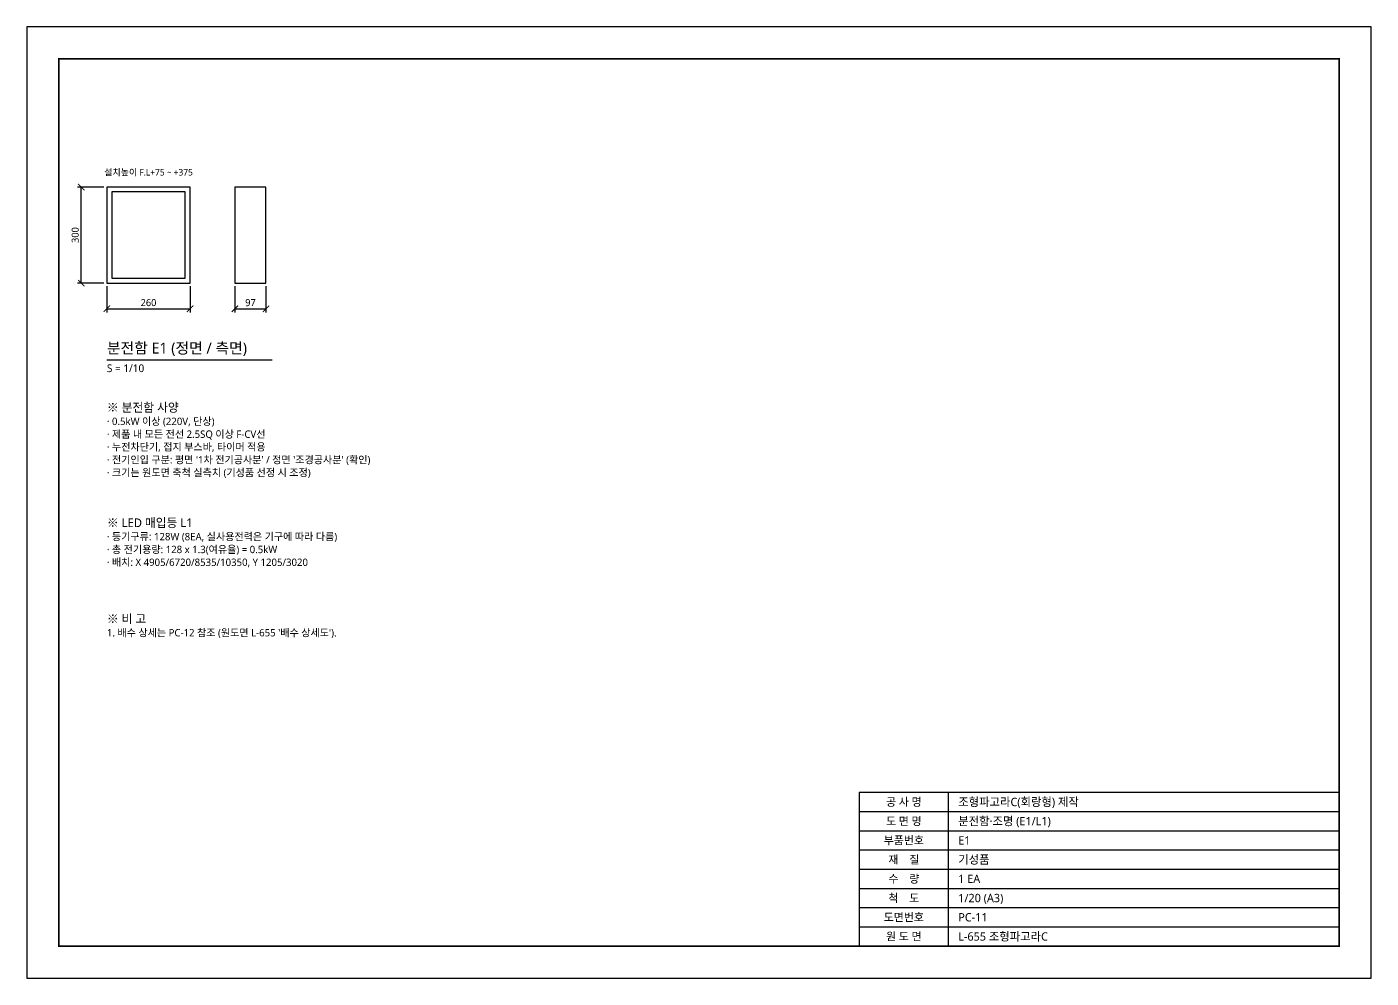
# Model space of a CAD drawing. Header units: millimetres. Extents: x 0 to 650420, y 0 to 14850.
# Drawn here: x 550000 to 558400, y 0 to 5940 of the extents above; entities that cross this region are included whole.
import ezdxf
from ezdxf.enums import TextEntityAlignment as Align

# ---------------------------------------------------------------- set-up
doc = ezdxf.new("R2010")
doc.units = ezdxf.units.MM
for name, color, linetype in [('DIM', 3, 'Continuous'), ('FRAME', 7, 'Continuous'), ('OUTLINE', 7, 'Continuous'), ('TEXT', 7, 'Continuous'), ('THIN', 8, 'Continuous')]:
    doc.layers.add(name, color=color, linetype=linetype)
doc.styles.add('KOR', font='NanumGothic.ttf')
doc.dimstyles.new('PART', dxfattribs={"dimtxt": 2.2, "dimasz": 2, "dimexe": 1.2, "dimexo": 1, "dimgap": 0.8, "dimtad": 1, "dimdec": 1, "dimlfac": 100, "dimdsep": 46, "dimtxsty": 'KOR', "dimblk": 'ARCHTICK', "dimcen": 2.5, "dimclrd": 3, "dimclre": 3, "dimclrt": 3, "dimazin": 3, "dimtfac": 0.5, "dimtmove": 2, "dimatfit": 3})

# ---------------------------------------------------------------- blocks, each defined once
blk = doc.blocks.new('_ARCHTICK')
at = {"color": 0, "linetype": 'BYBLOCK', "const_width": 0.15}
blk.add_lwpolyline([(-0.5, -0.5), (0.5, 0.5)], dxfattribs=at)

msp = doc.modelspace()

# ---------------------------------------------------------------- linework, layer by layer
at = {"layer": 'FRAME'}
for points in [[(550000, 0), (558400, 0), (558400, 5940), (550000, 5940)], [(555200, 200), (558200, 200), (558200, 1160), (555200, 1160)]]:
    msp.add_lwpolyline(points, close=True, dxfattribs=at)
at = {"layer": 'FRAME', "const_width": 10}
msp.add_lwpolyline([(550200, 200), (558200, 200), (558200, 5740), (550200, 5740)], close=True, dxfattribs=at)
at = {"layer": 'OUTLINE'}
for points in [[(550500, 4340), (551020, 4340), (551020, 4940), (550500, 4940)], [(551300, 4340), (551494, 4340), (551494, 4940), (551300, 4940)]]:
    msp.add_lwpolyline(points, close=True, dxfattribs=at)
at = {"layer": 'TEXT'}
msp.add_lwpolyline([(550500, 3860), (551533.6, 3860)], dxfattribs=at)
at = {"layer": 'THIN'}
msp.add_lwpolyline([(550530, 4370), (550990, 4370), (550990, 4910), (550530, 4910)], close=True, dxfattribs=at)
for points in [[(555760, 200), (555760, 1160)], [(555200, 1040), (558200, 1040)], [(555200, 920), (558200, 920)], [(555200, 800), (558200, 800)], [(555200, 680), (558200, 680)], [(555200, 560), (558200, 560)], [(555200, 440), (558200, 440)], [(555200, 320), (558200, 320)]]:
    msp.add_lwpolyline(points, dxfattribs=at)

# ---------------------------------------------------------------- texts
at = {"layer": 'TEXT', "style": 'KOR'}
msp.add_text('설치높이 F.L+75 ~ +375', height=40, dxfattribs=at).set_placement((550760, 5000), align=Align.BOTTOM_CENTER)
for s, height, p in [('분전함 E1 (정면 / 측면)', 68, (550500, 3880)), ('S = 1/10', 48, (550500, 3770)), ('※ 분전함 사양', 54, (550500, 3520)), ('· 0.5kW 이상 (220V, 단상)', 46, (550500, 3440)), ('· 제품 내 모든 전선 2.5SQ 이상 F-CV선', 46, (550500, 3360)), ('· 누전차단기, 접지 부스바, 타이머 적용', 46, (550500, 3280)), ("· 전기인입 구분: 평면 '1차 전기공사분' / 정면 '조경공사분' (확인)", 46, (550500, 3200)), ('· 크기는 원도면 축척 실측치 (기성품 선정 시 조정)', 46, (550500, 3120)), ('※ LED 매입등 L1', 54, (550500, 2800)), ('· 등기구류: 128W (8EA, 실사용전력은 기구에 따라 다름)', 46, (550500, 2720)), ('· 총 전기용량: 128 x 1.3(여유율) = 0.5kW', 46, (550500, 2640)), ('· 배치: X 4905/6720/8535/10350, Y 1205/3020', 46, (550500, 2560)), ('※ 비 고', 54, (550500, 2200)), ("1. 배수 상세는 PC-12 참조 (원도면 L-655 '배수 상세도').", 46, (550500, 2120))]:
    msp.add_text(s, height=height, dxfattribs=at).set_placement(p, align=Align.BOTTOM_LEFT)
for s, p in [('공 사 명', (555480, 1100)), ('도 면 명', (555480, 980)), ('부품번호', (555480, 860)), ('재    질', (555480, 740)), ('수    량', (555480, 620)), ('척    도', (555480, 500)), ('도면번호', (555480, 380)), ('원 도 면', (555480, 260))]:
    msp.add_text(s, height=50, dxfattribs=at).set_placement(p, align=Align.MIDDLE_CENTER)
for s, p in [('조형파고라C(회랑형) 제작', (555820, 1100)), ('분전함·조명 (E1/L1)', (555820, 980)), ('E1', (555820, 860)), ('기성품', (555820, 740)), ('1 EA', (555820, 620)), ('1/20 (A3)', (555820, 500)), ('PC-11', (555820, 380)), ('L-655 조형파고라C', (555820, 260))]:
    msp.add_text(s, height=52, dxfattribs=at).set_placement(p, align=Align.MIDDLE_LEFT)

# ---------------------------------------------------------------- dimensions: what is measured, and where the dimension line sits
at = {"layer": 'DIM'}
msp.add_linear_dim(base=(550340, 4340), p1=(550500, 4340), p2=(550500, 4940), angle=90, dimstyle='PART', override={"dimscale": 20, "dimlfac": 0.5}, dxfattribs=at).render()
for base, p1, p2 in [((550500, 4180), (550500, 4340), (551020, 4340)), ((551300, 4180), (551300, 4340), (551494, 4340))]:
    msp.add_linear_dim(base=base, p1=p1, p2=p2, dimstyle='PART', override={"dimscale": 20, "dimlfac": 0.5}, dxfattribs=at).render()

doc.saveas('drawing.dxf')
